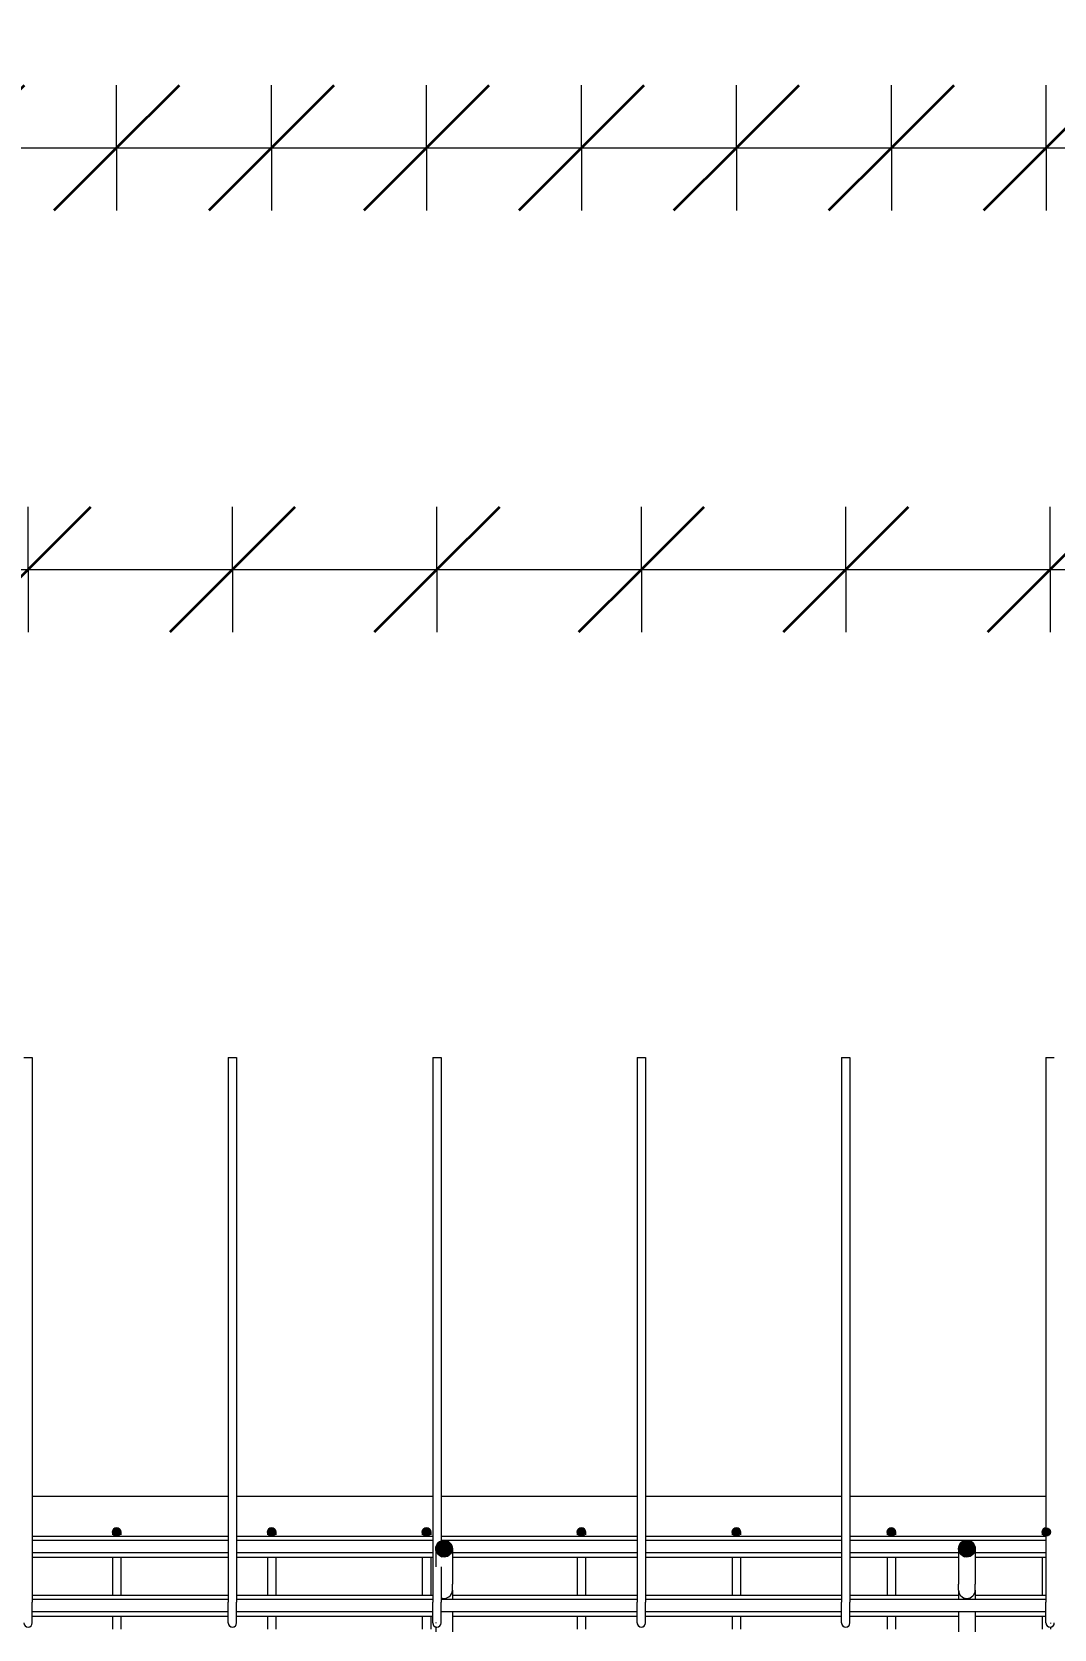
# Model space of a CAD drawing. Header units: millimetres. Extents: x 61914 to 85282, y 2378 to 28606.
# Drawn here: x 66374 to 67351, y 26974 to 28501 of the extents above; entities that cross this region are included whole.
import ezdxf

# ---------------------------------------------------------------- set-up
doc = ezdxf.new("R2010")
doc.units = ezdxf.units.MM
for name, color, linetype, lineweight in [('A-ANNO-DIMS', 211, 'Continuous', 9), ('A-ANNO-DIMS-40', 211, 'Continuous', 9), ('A-FLOR', 192, 'Continuous', 18), ('S-RBAR', 171, 'Continuous', 18)]:
    doc.layers.add(name, color=color, linetype=linetype, lineweight=lineweight)
doc.styles.add('Arial', font='arial.ttf', dxfattribs={"height": 80})
doc.styles.add('Nirmala UI', font='Nirmala.ttf', dxfattribs={"height": 95.25})
doc.dimstyles.new('Arc_Length_-_2_5mm_Arial', dxfattribs={"dimscale": 304.8, "dimtxt": 100.546939, "dimasz": 0.393701, "dimexe": 0.19685, "dimexo": 0.0625, "dimgap": 0.229659, "dimtad": 1, "dimdec": 4, "dimzin": 0, "dimdsep": 46, "dimtxsty": 'Arial', "dimblk1": 'OBLIQUE', "dimblk2": 'OBLIQUE', "dimsah": 1, "dimcen": 0.09, "dimdle": 0.19685, "dimazin": 0, "dimtfac": 1, "dimtdec": 4, "dimtix": 1, "dimtmove": 0, "dimatfit": 3, "dimfxl": 0.19685, "dimfxlon": 1, "dimtvp": 1, "dimtolj": 1, "dimtzin": 0, "dimarcsym": 2})
doc.dimstyles.new('Arc_Length_-_2_5mm_Arial_1', dxfattribs={"dimscale": 304.8, "dimtxt": 100.546939, "dimasz": 0.393701, "dimexe": 0.19685, "dimexo": 0.0625, "dimgap": 0.229659, "dimtad": 1, "dimdec": 4, "dimzin": 0, "dimdsep": 46, "dimtxsty": 'Nirmala UI', "dimblk1": 'OBLIQUE', "dimblk2": 'OBLIQUE', "dimsah": 1, "dimcen": 0.09, "dimdle": 0.19685, "dimazin": 0, "dimtfac": 1, "dimtdec": 4, "dimtix": 1, "dimtmove": 0, "dimatfit": 3, "dimfxl": 0.19685, "dimfxlon": 1, "dimtvp": 1, "dimtolj": 1, "dimtzin": 0, "dimarcsym": 2})

# ---------------------------------------------------------------- blocks, each defined once
blk = doc.blocks.new('DIMBLOCK21-Elevation Top1')
at = {"layer": 'A-ANNO-DIMS-40', "lineweight": 35}
for p, q in [((66306.7, 28390.5), (66366.7, 28450.5)), ((66454.9, 28390.5), (66514.9, 28450.5)), ((66306.7, 28390.5), (66246.7, 28330.5)), ((66454.9, 28390.5), (66394.9, 28330.5))]:
    blk.add_line(p, q, dxfattribs=at)
at = {"layer": 'A-ANNO-DIMS-40'}
for p, q in [((66306.7, 28390.5), (66306.7, 28450.5)), ((66454.9, 28390.5), (66454.9, 28450.5)), ((66306.7, 28390.5), (66454.9, 28390.5)), ((66306.7, 28390.5), (66306.7, 28330.5)), ((66454.9, 28390.5), (66454.9, 28330.5))]:
    blk.add_line(p, q, dxfattribs=at)
blk = doc.blocks.new('_Oblique')
at = {"color": 0, "linetype": 'ByBlock', "lineweight": -2}
blk.add_line((-0.5, -0.5), (0.5, 0.5), dxfattribs=at)
blk = doc.blocks.new('DIMBLOCK22-Elevation Top1')
at = {"layer": 'A-ANNO-DIMS-40', "lineweight": 35}
for p, q in [((66454.9, 28390.5), (66514.9, 28450.5)), ((66603, 28390.5), (66663, 28450.5)), ((66454.9, 28390.5), (66394.9, 28330.5)), ((66603, 28390.5), (66543, 28330.5))]:
    blk.add_line(p, q, dxfattribs=at)
at = {"layer": 'A-ANNO-DIMS-40'}
for p, q in [((66454.9, 28390.5), (66454.9, 28450.5)), ((66603, 28390.5), (66603, 28450.5)), ((66454.9, 28390.5), (66603, 28390.5)), ((66454.9, 28390.5), (66454.9, 28330.5)), ((66603, 28390.5), (66603, 28330.5))]:
    blk.add_line(p, q, dxfattribs=at)
blk = doc.blocks.new('DIMBLOCK23-Elevation Top1')
at = {"layer": 'A-ANNO-DIMS-40', "lineweight": 35}
for p, q in [((66603, 28390.5), (66663, 28450.5)), ((66751.2, 28390.5), (66811.2, 28450.5)), ((66603, 28390.5), (66543, 28330.5)), ((66751.2, 28390.5), (66691.2, 28330.5))]:
    blk.add_line(p, q, dxfattribs=at)
at = {"layer": 'A-ANNO-DIMS-40'}
for p, q in [((66603, 28390.5), (66603, 28450.5)), ((66751.2, 28390.5), (66751.2, 28450.5)), ((66603, 28390.5), (66751.2, 28390.5)), ((66603, 28390.5), (66603, 28330.5)), ((66751.2, 28390.5), (66751.2, 28330.5))]:
    blk.add_line(p, q, dxfattribs=at)
blk = doc.blocks.new('DIMBLOCK24-Elevation Top1')
at = {"layer": 'A-ANNO-DIMS-40', "lineweight": 35}
for p, q in [((66751.2, 28390.5), (66811.2, 28450.5)), ((66899.4, 28390.5), (66959.4, 28450.5)), ((66751.2, 28390.5), (66691.2, 28330.5)), ((66899.4, 28390.5), (66839.4, 28330.5))]:
    blk.add_line(p, q, dxfattribs=at)
at = {"layer": 'A-ANNO-DIMS-40'}
for p, q in [((66751.2, 28390.5), (66751.2, 28450.5)), ((66899.4, 28390.5), (66899.4, 28450.5)), ((66751.2, 28390.5), (66899.4, 28390.5)), ((66751.2, 28390.5), (66751.2, 28330.5)), ((66899.4, 28390.5), (66899.4, 28330.5))]:
    blk.add_line(p, q, dxfattribs=at)
blk = doc.blocks.new('DIMBLOCK25-Elevation Top1')
at = {"layer": 'A-ANNO-DIMS-40', "lineweight": 35}
for p, q in [((66899.4, 28390.5), (66959.4, 28450.5)), ((67047.6, 28390.5), (67107.6, 28450.5)), ((66899.4, 28390.5), (66839.4, 28330.5)), ((67047.6, 28390.5), (66987.6, 28330.5))]:
    blk.add_line(p, q, dxfattribs=at)
at = {"layer": 'A-ANNO-DIMS-40'}
for p, q in [((66899.4, 28390.5), (66899.4, 28450.5)), ((67047.6, 28390.5), (67047.6, 28450.5)), ((66899.4, 28390.5), (67047.6, 28390.5)), ((66899.4, 28390.5), (66899.4, 28330.5)), ((67047.6, 28390.5), (67047.6, 28330.5))]:
    blk.add_line(p, q, dxfattribs=at)
blk = doc.blocks.new('DIMBLOCK26-Elevation Top1')
at = {"layer": 'A-ANNO-DIMS-40', "lineweight": 35}
for p, q in [((67047.6, 28390.5), (67107.6, 28450.5)), ((67195.8, 28390.5), (67255.8, 28450.5)), ((67047.6, 28390.5), (66987.6, 28330.5)), ((67195.8, 28390.5), (67135.8, 28330.5))]:
    blk.add_line(p, q, dxfattribs=at)
at = {"layer": 'A-ANNO-DIMS-40'}
for p, q in [((67047.6, 28390.5), (67047.6, 28450.5)), ((67195.8, 28390.5), (67195.8, 28450.5)), ((67047.6, 28390.5), (67195.8, 28390.5)), ((67047.6, 28390.5), (67047.6, 28330.5)), ((67195.8, 28390.5), (67195.8, 28330.5))]:
    blk.add_line(p, q, dxfattribs=at)
blk = doc.blocks.new('DIMBLOCK27-Elevation Top1')
at = {"layer": 'A-ANNO-DIMS-40', "lineweight": 35}
for p, q in [((67195.8, 28390.5), (67255.8, 28450.5)), ((67344, 28390.5), (67404, 28450.5)), ((67195.8, 28390.5), (67135.8, 28330.5)), ((67344, 28390.5), (67284, 28330.5))]:
    blk.add_line(p, q, dxfattribs=at)
at = {"layer": 'A-ANNO-DIMS-40'}
for p, q in [((67195.8, 28390.5), (67195.8, 28450.5)), ((67344, 28390.5), (67344, 28450.5)), ((67195.8, 28390.5), (67344, 28390.5)), ((67195.8, 28390.5), (67195.8, 28330.5)), ((67344, 28390.5), (67344, 28330.5))]:
    blk.add_line(p, q, dxfattribs=at)
blk = doc.blocks.new('DIMBLOCK28-Elevation Top1')
at = {"layer": 'A-ANNO-DIMS-40', "lineweight": 35}
for p, q in [((67344, 28390.5), (67404, 28450.5)), ((67492.1, 28390.5), (67552.1, 28450.5)), ((67344, 28390.5), (67284, 28330.5)), ((67492.1, 28390.5), (67432.1, 28330.5))]:
    blk.add_line(p, q, dxfattribs=at)
at = {"layer": 'A-ANNO-DIMS-40'}
for p, q in [((67344, 28390.5), (67344, 28450.5)), ((67492.1, 28390.5), (67492.1, 28450.5)), ((67344, 28390.5), (67492.1, 28390.5)), ((67344, 28390.5), (67344, 28330.5)), ((67492.1, 28390.5), (67492.1, 28330.5))]:
    blk.add_line(p, q, dxfattribs=at)
blk = doc.blocks.new('DIMBLOCK34-Elevation Top1')
at = {"layer": 'A-ANNO-DIMS-40', "lineweight": 35}
for p, q in [((63343, 28390.5), (63403, 28450.5)), ((63491.2, 28390.5), (63551.2, 28450.5)), ((63639.4, 28390.5), (63699.4, 28450.5)), ((63787.6, 28390.5), (63847.6, 28450.5)), ((63935.8, 28390.5), (63995.8, 28450.5)), ((64084, 28390.5), (64144, 28450.5)), ((64232.1, 28390.5), (64292.1, 28450.5)), ((64380.3, 28390.5), (64440.3, 28450.5)), ((64528.5, 28390.5), (64588.5, 28450.5)), ((64676.7, 28390.5), (64736.7, 28450.5)), ((64824.9, 28390.5), (64884.9, 28450.5)), ((64973, 28390.5), (65033, 28450.5)), ((65121.2, 28390.5), (65181.2, 28450.5)), ((65269.4, 28390.5), (65329.4, 28450.5)), ((65417.6, 28390.5), (65477.6, 28450.5)), ((65565.8, 28390.5), (65625.8, 28450.5)), ((65714, 28390.5), (65774, 28450.5)), ((65862.1, 28390.5), (65922.1, 28450.5)), ((66010.3, 28390.5), (66070.3, 28450.5)), ((66158.5, 28390.5), (66218.5, 28450.5)), ((66306.7, 28390.5), (66366.7, 28450.5)), ((66454.9, 28390.5), (66514.9, 28450.5)), ((66603, 28390.5), (66663, 28450.5)), ((66751.2, 28390.5), (66811.2, 28450.5)), ((66899.4, 28390.5), (66959.4, 28450.5)), ((67047.6, 28390.5), (67107.6, 28450.5)), ((67195.8, 28390.5), (67255.8, 28450.5)), ((67344, 28390.5), (67404, 28450.5)), ((67492.1, 28390.5), (67552.1, 28450.5)), ((67640.3, 28390.5), (67700.3, 28450.5)), ((67788.5, 28390.5), (67848.5, 28450.5)), ((67936.7, 28390.5), (67996.7, 28450.5)), ((68084.9, 28390.5), (68144.9, 28450.5)), ((68233, 28390.5), (68293, 28450.5)), ((63343, 28390.5), (63283, 28330.5)), ((63491.2, 28390.5), (63431.2, 28330.5)), ((63639.4, 28390.5), (63579.4, 28330.5)), ((63787.6, 28390.5), (63727.6, 28330.5)), ((63935.8, 28390.5), (63875.8, 28330.5)), ((64084, 28390.5), (64024, 28330.5)), ((64232.1, 28390.5), (64172.1, 28330.5)), ((64380.3, 28390.5), (64320.3, 28330.5)), ((64528.5, 28390.5), (64468.5, 28330.5)), ((64676.7, 28390.5), (64616.7, 28330.5)), ((64824.9, 28390.5), (64764.9, 28330.5)), ((64973, 28390.5), (64913, 28330.5)), ((65121.2, 28390.5), (65061.2, 28330.5)), ((65269.4, 28390.5), (65209.4, 28330.5)), ((65417.6, 28390.5), (65357.6, 28330.5)), ((65565.8, 28390.5), (65505.8, 28330.5)), ((65714, 28390.5), (65654, 28330.5)), ((65862.1, 28390.5), (65802.1, 28330.5)), ((66010.3, 28390.5), (65950.3, 28330.5)), ((66158.5, 28390.5), (66098.5, 28330.5)), ((66306.7, 28390.5), (66246.7, 28330.5)), ((66454.9, 28390.5), (66394.9, 28330.5)), ((66603, 28390.5), (66543, 28330.5)), ((66751.2, 28390.5), (66691.2, 28330.5)), ((66899.4, 28390.5), (66839.4, 28330.5)), ((67047.6, 28390.5), (66987.6, 28330.5)), ((67195.8, 28390.5), (67135.8, 28330.5)), ((67344, 28390.5), (67284, 28330.5)), ((67492.1, 28390.5), (67432.1, 28330.5)), ((67640.3, 28390.5), (67580.3, 28330.5)), ((67788.5, 28390.5), (67728.5, 28330.5)), ((67936.7, 28390.5), (67876.7, 28330.5)), ((68084.9, 28390.5), (68024.9, 28330.5)), ((68233, 28390.5), (68173, 28330.5))]:
    blk.add_line(p, q, dxfattribs=at)
at = {"layer": 'A-ANNO-DIMS-40'}
for p, q in [((63343, 28390.5), (63343, 28450.5)), ((63491.2, 28390.5), (63491.2, 28450.5)), ((63639.4, 28390.5), (63639.4, 28450.5)), ((63787.6, 28390.5), (63787.6, 28450.5)), ((63935.8, 28390.5), (63935.8, 28450.5)), ((64084, 28390.5), (64084, 28450.5)), ((64232.1, 28390.5), (64232.1, 28450.5)), ((64380.3, 28390.5), (64380.3, 28450.5)), ((64528.5, 28390.5), (64528.5, 28450.5)), ((64676.7, 28390.5), (64676.7, 28450.5)), ((64824.9, 28390.5), (64824.9, 28450.5)), ((64973, 28390.5), (64973, 28450.5)), ((65121.2, 28390.5), (65121.2, 28450.5)), ((65269.4, 28390.5), (65269.4, 28450.5)), ((65417.6, 28390.5), (65417.6, 28450.5)), ((65565.8, 28390.5), (65565.8, 28450.5)), ((65714, 28390.5), (65714, 28450.5)), ((65862.1, 28390.5), (65862.1, 28450.5)), ((66010.3, 28390.5), (66010.3, 28450.5)), ((66158.5, 28390.5), (66158.5, 28450.5)), ((66306.7, 28390.5), (66306.7, 28450.5)), ((66454.9, 28390.5), (66454.9, 28450.5)), ((66603, 28390.5), (66603, 28450.5)), ((66751.2, 28390.5), (66751.2, 28450.5)), ((66899.4, 28390.5), (66899.4, 28450.5)), ((67047.6, 28390.5), (67047.6, 28450.5)), ((67195.8, 28390.5), (67195.8, 28450.5)), ((67344, 28390.5), (67344, 28450.5)), ((67492.1, 28390.5), (67492.1, 28450.5)), ((67640.3, 28390.5), (67640.3, 28450.5)), ((67788.5, 28390.5), (67788.5, 28450.5)), ((67936.7, 28390.5), (67936.7, 28450.5)), ((68084.9, 28390.5), (68084.9, 28450.5)), ((68233, 28390.5), (68233, 28450.5)), ((63283, 28390.5), (68293, 28390.5)), ((63283, 28390.5), (63491.2, 28390.5)), ((63343, 28390.5), (63343, 28330.5)), ((63491.2, 28390.5), (63639.4, 28390.5)), ((63491.2, 28390.5), (63491.2, 28330.5)), ((63639.4, 28390.5), (63787.6, 28390.5)), ((63639.4, 28390.5), (63639.4, 28330.5)), ((63787.6, 28390.5), (63935.8, 28390.5)), ((63787.6, 28390.5), (63787.6, 28330.5)), ((63935.8, 28390.5), (64084, 28390.5)), ((63935.8, 28390.5), (63935.8, 28330.5)), ((64084, 28390.5), (64232.1, 28390.5)), ((64084, 28390.5), (64084, 28330.5)), ((64232.1, 28390.5), (64380.3, 28390.5)), ((64232.1, 28390.5), (64232.1, 28330.5)), ((64380.3, 28390.5), (64528.5, 28390.5)), ((64380.3, 28390.5), (64380.3, 28330.5)), ((64528.5, 28390.5), (64676.7, 28390.5)), ((64528.5, 28390.5), (64528.5, 28330.5)), ((64676.7, 28390.5), (64824.9, 28390.5)), ((64676.7, 28390.5), (64676.7, 28330.5)), ((64824.9, 28390.5), (64973, 28390.5)), ((64824.9, 28390.5), (64824.9, 28330.5)), ((64973, 28390.5), (65121.2, 28390.5)), ((64973, 28390.5), (64973, 28330.5)), ((65121.2, 28390.5), (65269.4, 28390.5)), ((65121.2, 28390.5), (65121.2, 28330.5)), ((65269.4, 28390.5), (65417.6, 28390.5)), ((65269.4, 28390.5), (65269.4, 28330.5)), ((65417.6, 28390.5), (65565.8, 28390.5)), ((65417.6, 28390.5), (65417.6, 28330.5)), ((65565.8, 28390.5), (65714, 28390.5)), ((65565.8, 28390.5), (65565.8, 28330.5)), ((65714, 28390.5), (65862.1, 28390.5)), ((65714, 28390.5), (65714, 28330.5)), ((65862.1, 28390.5), (66010.3, 28390.5)), ((65862.1, 28390.5), (65862.1, 28330.5)), ((66010.3, 28390.5), (66158.5, 28390.5)), ((66010.3, 28390.5), (66010.3, 28330.5)), ((66158.5, 28390.5), (66306.7, 28390.5)), ((66158.5, 28390.5), (66158.5, 28330.5)), ((66306.7, 28390.5), (66454.9, 28390.5)), ((66306.7, 28390.5), (66306.7, 28330.5)), ((66454.9, 28390.5), (66603, 28390.5)), ((66454.9, 28390.5), (66454.9, 28330.5)), ((66603, 28390.5), (66751.2, 28390.5)), ((66603, 28390.5), (66603, 28330.5)), ((66751.2, 28390.5), (66899.4, 28390.5)), ((66751.2, 28390.5), (66751.2, 28330.5)), ((66899.4, 28390.5), (67047.6, 28390.5)), ((66899.4, 28390.5), (66899.4, 28330.5)), ((67047.6, 28390.5), (67195.8, 28390.5)), ((67047.6, 28390.5), (67047.6, 28330.5)), ((67195.8, 28390.5), (67344, 28390.5)), ((67195.8, 28390.5), (67195.8, 28330.5)), ((67344, 28390.5), (67492.1, 28390.5)), ((67344, 28390.5), (67344, 28330.5)), ((67492.1, 28390.5), (67640.3, 28390.5)), ((67492.1, 28390.5), (67492.1, 28330.5)), ((67640.3, 28390.5), (67788.5, 28390.5)), ((67640.3, 28390.5), (67640.3, 28330.5)), ((67788.5, 28390.5), (67936.7, 28390.5)), ((67788.5, 28390.5), (67788.5, 28330.5)), ((67936.7, 28390.5), (68084.9, 28390.5)), ((67936.7, 28390.5), (67936.7, 28330.5)), ((68084.9, 28390.5), (68293, 28390.5)), ((68084.9, 28390.5), (68084.9, 28330.5)), ((68233, 28390.5), (68233, 28330.5))]:
    blk.add_line(p, q, dxfattribs=at)
blk = doc.blocks.new('_None')
blk = doc.blocks.new('DIMBLOCK65-Elevation Top1')
at = {"layer": 'A-ANNO-DIMS-40', "lineweight": 35}
for p, q in [((66174.7, 27987.2), (66234.7, 28047.2)), ((66370.2, 27987.2), (66430.2, 28047.2)), ((66174.7, 27987.2), (66114.7, 27927.2)), ((66370.2, 27987.2), (66310.2, 27927.2))]:
    blk.add_line(p, q, dxfattribs=at)
at = {"layer": 'A-ANNO-DIMS-40'}
for p, q in [((66174.7, 27987.2), (66174.7, 28047.2)), ((66370.2, 27987.2), (66370.2, 28047.2)), ((66174.7, 27987.2), (66370.2, 27987.2)), ((66174.7, 27987.2), (66174.7, 27927.2)), ((66370.2, 27987.2), (66370.2, 27927.2))]:
    blk.add_line(p, q, dxfattribs=at)
blk = doc.blocks.new('DIMBLOCK66-Elevation Top1')
at = {"layer": 'A-ANNO-DIMS-40', "lineweight": 35}
for p, q in [((66370.2, 27987.2), (66430.2, 28047.2)), ((66565.7, 27987.2), (66625.7, 28047.2)), ((66370.2, 27987.2), (66310.2, 27927.2)), ((66565.7, 27987.2), (66505.7, 27927.2))]:
    blk.add_line(p, q, dxfattribs=at)
at = {"layer": 'A-ANNO-DIMS-40'}
for p, q in [((66370.2, 27987.2), (66370.2, 28047.2)), ((66565.7, 27987.2), (66565.7, 28047.2)), ((66370.2, 27987.2), (66565.7, 27987.2)), ((66370.2, 27987.2), (66370.2, 27927.2)), ((66565.7, 27987.2), (66565.7, 27927.2))]:
    blk.add_line(p, q, dxfattribs=at)
blk = doc.blocks.new('DIMBLOCK67-Elevation Top1')
at = {"layer": 'A-ANNO-DIMS-40', "lineweight": 35}
for p, q in [((66565.7, 27987.2), (66625.7, 28047.2)), ((66761.2, 27987.2), (66821.2, 28047.2)), ((66565.7, 27987.2), (66505.7, 27927.2)), ((66761.2, 27987.2), (66701.2, 27927.2))]:
    blk.add_line(p, q, dxfattribs=at)
at = {"layer": 'A-ANNO-DIMS-40'}
for p, q in [((66565.7, 27987.2), (66565.7, 28047.2)), ((66761.2, 27987.2), (66761.2, 28047.2)), ((66565.7, 27987.2), (66761.2, 27987.2)), ((66565.7, 27987.2), (66565.7, 27927.2)), ((66761.2, 27987.2), (66761.2, 27927.2))]:
    blk.add_line(p, q, dxfattribs=at)
blk = doc.blocks.new('DIMBLOCK68-Elevation Top1')
at = {"layer": 'A-ANNO-DIMS-40', "lineweight": 35}
for p, q in [((66761.2, 27987.2), (66821.2, 28047.2)), ((66956.7, 27987.2), (67016.7, 28047.2)), ((66761.2, 27987.2), (66701.2, 27927.2)), ((66956.7, 27987.2), (66896.7, 27927.2))]:
    blk.add_line(p, q, dxfattribs=at)
at = {"layer": 'A-ANNO-DIMS-40'}
for p, q in [((66761.2, 27987.2), (66761.2, 28047.2)), ((66956.7, 27987.2), (66956.7, 28047.2)), ((66761.2, 27987.2), (66956.7, 27987.2)), ((66761.2, 27987.2), (66761.2, 27927.2)), ((66956.7, 27987.2), (66956.7, 27927.2))]:
    blk.add_line(p, q, dxfattribs=at)
blk = doc.blocks.new('DIMBLOCK69-Elevation Top1')
at = {"layer": 'A-ANNO-DIMS-40', "lineweight": 35}
for p, q in [((66956.7, 27987.2), (67016.7, 28047.2)), ((67152.2, 27987.2), (67212.2, 28047.2)), ((66956.7, 27987.2), (66896.7, 27927.2)), ((67152.2, 27987.2), (67092.2, 27927.2))]:
    blk.add_line(p, q, dxfattribs=at)
at = {"layer": 'A-ANNO-DIMS-40'}
for p, q in [((66956.7, 27987.2), (66956.7, 28047.2)), ((67152.2, 27987.2), (67152.2, 28047.2)), ((66956.7, 27987.2), (67152.2, 27987.2)), ((66956.7, 27987.2), (66956.7, 27927.2)), ((67152.2, 27987.2), (67152.2, 27927.2))]:
    blk.add_line(p, q, dxfattribs=at)
blk = doc.blocks.new('DIMBLOCK70-Elevation Top1')
at = {"layer": 'A-ANNO-DIMS-40', "lineweight": 35}
for p, q in [((67152.2, 27987.2), (67212.2, 28047.2)), ((67347.6, 27987.2), (67407.6, 28047.2)), ((67152.2, 27987.2), (67092.2, 27927.2)), ((67347.6, 27987.2), (67287.6, 27927.2))]:
    blk.add_line(p, q, dxfattribs=at)
at = {"layer": 'A-ANNO-DIMS-40'}
for p, q in [((67152.2, 27987.2), (67152.2, 28047.2)), ((67347.6, 27987.2), (67347.6, 28047.2)), ((67152.2, 27987.2), (67347.6, 27987.2)), ((67152.2, 27987.2), (67152.2, 27927.2)), ((67347.6, 27987.2), (67347.6, 27927.2))]:
    blk.add_line(p, q, dxfattribs=at)
blk = doc.blocks.new('DIMBLOCK71-Elevation Top1')
at = {"layer": 'A-ANNO-DIMS-40', "lineweight": 35}
for p, q in [((67347.6, 27987.2), (67407.6, 28047.2)), ((67543.1, 27987.2), (67603.1, 28047.2)), ((67347.6, 27987.2), (67287.6, 27927.2)), ((67543.1, 27987.2), (67483.1, 27927.2))]:
    blk.add_line(p, q, dxfattribs=at)
at = {"layer": 'A-ANNO-DIMS-40'}
for p, q in [((67347.6, 27987.2), (67347.6, 28047.2)), ((67543.1, 27987.2), (67543.1, 28047.2)), ((67347.6, 27987.2), (67543.1, 27987.2)), ((67347.6, 27987.2), (67347.6, 27927.2)), ((67543.1, 27987.2), (67543.1, 27927.2))]:
    blk.add_line(p, q, dxfattribs=at)
blk = doc.blocks.new('DIMBLOCK76-Elevation Top1')
at = {"layer": 'A-ANNO-DIMS-40', "lineweight": 35}
for p, q in [((63242.2, 27987.2), (63302.2, 28047.2)), ((63437.7, 27987.2), (63497.7, 28047.2)), ((63633.2, 27987.2), (63693.2, 28047.2)), ((63828.7, 27987.2), (63888.7, 28047.2)), ((64024.2, 27987.2), (64084.2, 28047.2)), ((64219.7, 27987.2), (64279.7, 28047.2)), ((64415.2, 27987.2), (64475.2, 28047.2)), ((64610.7, 27987.2), (64670.7, 28047.2)), ((64806.2, 27987.2), (64866.2, 28047.2)), ((65001.7, 27987.2), (65061.7, 28047.2)), ((65197.2, 27987.2), (65257.2, 28047.2)), ((65392.7, 27987.2), (65452.7, 28047.2)), ((65588.2, 27987.2), (65648.2, 28047.2)), ((65783.7, 27987.2), (65843.7, 28047.2)), ((65979.2, 27987.2), (66039.2, 28047.2)), ((66174.7, 27987.2), (66234.7, 28047.2)), ((66370.2, 27987.2), (66430.2, 28047.2)), ((66565.7, 27987.2), (66625.7, 28047.2)), ((66761.2, 27987.2), (66821.2, 28047.2)), ((66956.7, 27987.2), (67016.7, 28047.2)), ((67152.2, 27987.2), (67212.2, 28047.2)), ((67347.6, 27987.2), (67407.6, 28047.2)), ((67543.1, 27987.2), (67603.1, 28047.2)), ((67738.6, 27987.2), (67798.6, 28047.2)), ((67934.1, 27987.2), (67994.1, 28047.2)), ((68129.6, 27987.2), (68189.6, 28047.2)), ((68325.1, 27987.2), (68385.1, 28047.2)), ((63242.2, 27987.2), (63182.2, 27927.2)), ((63437.7, 27987.2), (63377.7, 27927.2)), ((63633.2, 27987.2), (63573.2, 27927.2)), ((63828.7, 27987.2), (63768.7, 27927.2)), ((64024.2, 27987.2), (63964.2, 27927.2)), ((64219.7, 27987.2), (64159.7, 27927.2)), ((64415.2, 27987.2), (64355.2, 27927.2)), ((64610.7, 27987.2), (64550.7, 27927.2)), ((64806.2, 27987.2), (64746.2, 27927.2)), ((65001.7, 27987.2), (64941.7, 27927.2)), ((65197.2, 27987.2), (65137.2, 27927.2)), ((65392.7, 27987.2), (65332.7, 27927.2)), ((65588.2, 27987.2), (65528.2, 27927.2)), ((65783.7, 27987.2), (65723.7, 27927.2)), ((65979.2, 27987.2), (65919.2, 27927.2)), ((66174.7, 27987.2), (66114.7, 27927.2)), ((66370.2, 27987.2), (66310.2, 27927.2)), ((66565.7, 27987.2), (66505.7, 27927.2)), ((66761.2, 27987.2), (66701.2, 27927.2)), ((66956.7, 27987.2), (66896.7, 27927.2)), ((67152.2, 27987.2), (67092.2, 27927.2)), ((67347.6, 27987.2), (67287.6, 27927.2)), ((67543.1, 27987.2), (67483.1, 27927.2)), ((67738.6, 27987.2), (67678.6, 27927.2)), ((67934.1, 27987.2), (67874.1, 27927.2)), ((68129.6, 27987.2), (68069.6, 27927.2)), ((68325.1, 27987.2), (68265.1, 27927.2))]:
    blk.add_line(p, q, dxfattribs=at)
at = {"layer": 'A-ANNO-DIMS-40'}
for p, q in [((63242.2, 27987.2), (63242.2, 28047.2)), ((63437.7, 27987.2), (63437.7, 28047.2)), ((63633.2, 27987.2), (63633.2, 28047.2)), ((63828.7, 27987.2), (63828.7, 28047.2)), ((64024.2, 27987.2), (64024.2, 28047.2)), ((64219.7, 27987.2), (64219.7, 28047.2)), ((64415.2, 27987.2), (64415.2, 28047.2)), ((64610.7, 27987.2), (64610.7, 28047.2)), ((64806.2, 27987.2), (64806.2, 28047.2)), ((65001.7, 27987.2), (65001.7, 28047.2)), ((65197.2, 27987.2), (65197.2, 28047.2)), ((65392.7, 27987.2), (65392.7, 28047.2)), ((65588.2, 27987.2), (65588.2, 28047.2)), ((65783.7, 27987.2), (65783.7, 28047.2)), ((65979.2, 27987.2), (65979.2, 28047.2)), ((66174.7, 27987.2), (66174.7, 28047.2)), ((66370.2, 27987.2), (66370.2, 28047.2)), ((66565.7, 27987.2), (66565.7, 28047.2)), ((66761.2, 27987.2), (66761.2, 28047.2)), ((66956.7, 27987.2), (66956.7, 28047.2)), ((67152.2, 27987.2), (67152.2, 28047.2)), ((67347.6, 27987.2), (67347.6, 28047.2)), ((67543.1, 27987.2), (67543.1, 28047.2)), ((67738.6, 27987.2), (67738.6, 28047.2)), ((67934.1, 27987.2), (67934.1, 28047.2)), ((68129.6, 27987.2), (68129.6, 28047.2)), ((68325.1, 27987.2), (68325.1, 28047.2)), ((63182.2, 27987.2), (68385.1, 27987.2)), ((63182.2, 27987.2), (63437.7, 27987.2)), ((63242.2, 27987.2), (63242.2, 27927.2)), ((63437.7, 27987.2), (63633.2, 27987.2)), ((63437.7, 27987.2), (63437.7, 27927.2)), ((63633.2, 27987.2), (63828.7, 27987.2)), ((63633.2, 27987.2), (63633.2, 27927.2)), ((63828.7, 27987.2), (64024.2, 27987.2)), ((63828.7, 27987.2), (63828.7, 27927.2)), ((64024.2, 27987.2), (64219.7, 27987.2)), ((64024.2, 27987.2), (64024.2, 27927.2)), ((64219.7, 27987.2), (64415.2, 27987.2)), ((64219.7, 27987.2), (64219.7, 27927.2)), ((64415.2, 27987.2), (64610.7, 27987.2)), ((64415.2, 27987.2), (64415.2, 27927.2)), ((64610.7, 27987.2), (64806.2, 27987.2)), ((64610.7, 27987.2), (64610.7, 27927.2)), ((64806.2, 27987.2), (65001.7, 27987.2)), ((64806.2, 27987.2), (64806.2, 27927.2)), ((65001.7, 27987.2), (65197.2, 27987.2)), ((65001.7, 27987.2), (65001.7, 27927.2)), ((65197.2, 27987.2), (65392.7, 27987.2)), ((65197.2, 27987.2), (65197.2, 27927.2)), ((65392.7, 27987.2), (65588.2, 27987.2)), ((65392.7, 27987.2), (65392.7, 27927.2)), ((65588.2, 27987.2), (65783.7, 27987.2)), ((65588.2, 27987.2), (65588.2, 27927.2)), ((65783.7, 27987.2), (65979.2, 27987.2)), ((65783.7, 27987.2), (65783.7, 27927.2)), ((65979.2, 27987.2), (66174.7, 27987.2)), ((65979.2, 27987.2), (65979.2, 27927.2)), ((66174.7, 27987.2), (66370.2, 27987.2)), ((66174.7, 27987.2), (66174.7, 27927.2)), ((66370.2, 27987.2), (66565.7, 27987.2)), ((66370.2, 27987.2), (66370.2, 27927.2)), ((66565.7, 27987.2), (66761.2, 27987.2)), ((66565.7, 27987.2), (66565.7, 27927.2)), ((66761.2, 27987.2), (66956.7, 27987.2)), ((66761.2, 27987.2), (66761.2, 27927.2)), ((66956.7, 27987.2), (67152.2, 27987.2)), ((66956.7, 27987.2), (66956.7, 27927.2)), ((67152.2, 27987.2), (67347.6, 27987.2)), ((67152.2, 27987.2), (67152.2, 27927.2)), ((67347.6, 27987.2), (67543.1, 27987.2)), ((67347.6, 27987.2), (67347.6, 27927.2)), ((67543.1, 27987.2), (67738.6, 27987.2)), ((67543.1, 27987.2), (67543.1, 27927.2)), ((67738.6, 27987.2), (67934.1, 27987.2)), ((67738.6, 27987.2), (67738.6, 27927.2)), ((67934.1, 27987.2), (68129.6, 27987.2)), ((67934.1, 27987.2), (67934.1, 27927.2)), ((68129.6, 27987.2), (68385.1, 27987.2)), ((68129.6, 27987.2), (68129.6, 27927.2)), ((68325.1, 27987.2), (68325.1, 27927.2))]:
    blk.add_line(p, q, dxfattribs=at)

msp = doc.modelspace()

# ---------------------------------------------------------------- hatches: boundary and pattern name
at = {"layer": 'S-RBAR'}
h = msp.add_hatch(color=256, dxfattribs=at)
edge = h.paths.add_edge_path()
edge.add_arc((66454.86077, 27066.39395), 4, 0, 360)
for points in [[(66454.86077, 27062.39395), (66458.86077, 27066.39395), (66454.86077, 27070.39395), (66450.86077, 27066.39395)], [(66603.04259, 27062.39395), (66607.04259, 27066.39395), (66603.04259, 27070.39395), (66599.04259, 27066.39395)], [(66751.2244, 27062.39395), (66755.2244, 27066.39395), (66751.2244, 27070.39395), (66747.2244, 27066.39395)], [(66765.57045, 27042.78549), (66774.51472, 27045.69167), (66774.51472, 27055.09623), (66765.57045, 27058.0024), (66760.04259, 27050.39395)], [(66899.40622, 27062.39395), (66903.40622, 27066.39395), (66899.40622, 27070.39395), (66895.40622, 27066.39395)], [(67047.58804, 27062.39395), (67051.58804, 27066.39395), (67047.58804, 27070.39395), (67043.58804, 27066.39395)], [(67195.76986, 27062.39395), (67199.76986, 27066.39395), (67195.76986, 27070.39395), (67191.76986, 27066.39395)], [(67265.57045, 27042.78549), (67274.51472, 27045.69167), (67274.51472, 27055.09623), (67265.57045, 27058.0024), (67260.04259, 27050.39395)], [(67343.95168, 27062.39395), (67347.95168, 27066.39395), (67343.95168, 27070.39395), (67339.95168, 27066.39395)]]:
    msp.add_hatch(color=256, dxfattribs=at).paths.add_polyline_path(points)
h = msp.add_hatch(color=256, dxfattribs=at)
edge = h.paths.add_edge_path()
edge.add_arc((66603.04259, 27066.39395), 4, 0, 360)
h = msp.add_hatch(color=256, dxfattribs=at)
edge = h.paths.add_edge_path()
edge.add_arc((66751.2244, 27066.39395), 4, 0, 360)
h = msp.add_hatch(color=256, dxfattribs=at)
edge = h.paths.add_edge_path()
edge.add_arc((66768.04259, 27050.39395), 8, 0, 360)
h = msp.add_hatch(color=256, dxfattribs=at)
edge = h.paths.add_edge_path()
edge.add_arc((66899.40622, 27066.39395), 4, 0, 360)
h = msp.add_hatch(color=256, dxfattribs=at)
edge = h.paths.add_edge_path()
edge.add_arc((67047.58804, 27066.39395), 4, 0, 360)
h = msp.add_hatch(color=256, dxfattribs=at)
edge = h.paths.add_edge_path()
edge.add_arc((67195.76986, 27066.39395), 4, 0, 360)
h = msp.add_hatch(color=256, dxfattribs=at)
edge = h.paths.add_edge_path()
edge.add_arc((67268.04259, 27050.39395), 8, 0, 360)
h = msp.add_hatch(color=256, dxfattribs=at)
edge = h.paths.add_edge_path()
edge.add_arc((67343.95168, 27066.39395), 4, 0, 360)

# ---------------------------------------------------------------- linework, layer by layer
at = {"layer": 'A-FLOR'}
for p, q in [((66561.66519, 27100.39395), (66374.16907, 27100.39395)), ((66757.1613, 27100.39395), (66569.66519, 27100.39395)), ((66952.65741, 27100.39395), (66765.1613, 27100.39395)), ((67148.15352, 27100.39395), (66960.65741, 27100.39395)), ((67343.64964, 27100.39395), (67156.15352, 27100.39395))]:
    msp.add_line(p, q, dxfattribs=at)
at = {"layer": 'S-RBAR'}
for p, q in [((66366.16907, 27520.39395), (66374.16907, 27520.39395)), ((66374.16907, 27520.39395), (66374.16907, 26999.39395)), ((66561.66519, 27520.39395), (66561.66519, 26999.39395)), ((66561.66519, 27520.39395), (66569.66519, 27520.39395)), ((66569.66519, 27520.39395), (66569.66519, 26999.39395)), ((66757.1613, 27520.39395), (66757.1613, 26999.39395)), ((66757.1613, 27520.39395), (66765.1613, 27520.39395)), ((66765.1613, 27520.39395), (66765.1613, 27057.78554)), ((66952.65741, 27520.39395), (66952.65741, 26999.39395)), ((66952.65741, 27520.39395), (66960.65741, 27520.39395)), ((66960.65741, 27520.39395), (66960.65741, 26999.39395)), ((67148.15352, 27520.39395), (67148.15352, 26999.39395)), ((67148.15352, 27520.39395), (67156.15352, 27520.39395)), ((67156.15352, 27520.39395), (67156.15352, 26999.39395)), ((67343.64964, 27520.39395), (67343.64964, 26999.39395)), ((67343.64964, 27520.39395), (67351.64964, 27520.39395)), ((66374.16907, 27062.39395), (66561.66519, 27062.39395)), ((66561.66519, 27058.39395), (66374.16907, 27058.39395)), ((66454.86077, 27070.39395), (66450.86077, 27066.39395)), ((66450.86077, 27066.39395), (66450.86077, 27063.58601)), ((66450.86077, 27066.39395), (66454.86077, 27062.39395)), ((66458.86077, 27066.39395), (66454.86077, 27070.39395)), ((66454.86077, 27062.39395), (66458.86077, 27066.39395)), ((66458.86077, 27066.39395), (66458.86077, 27063.58601)), ((66569.66519, 27062.39395), (66757.1613, 27062.39395)), ((66757.1613, 27058.39395), (66569.66519, 27058.39395)), ((66603.04259, 27070.39395), (66599.04259, 27066.39395)), ((66599.04259, 27066.39395), (66599.04259, 27063.58601)), ((66599.04259, 27066.39395), (66603.04259, 27062.39395)), ((66607.04259, 27066.39395), (66603.04259, 27070.39395)), ((66603.04259, 27062.39395), (66607.04259, 27066.39395)), ((66607.04259, 27066.39395), (66607.04259, 27063.58601)), ((66751.2244, 27070.39395), (66747.2244, 27066.39395)), ((66747.2244, 27066.39395), (66747.2244, 27063.58601)), ((66747.2244, 27066.39395), (66751.2244, 27062.39395)), ((66755.2244, 27066.39395), (66751.2244, 27070.39395)), ((66751.2244, 27062.39395), (66755.2244, 27066.39395)), ((66755.2244, 27066.39395), (66755.2244, 27063.58601)), ((66765.57045, 27058.0024), (66760.04259, 27050.39395)), ((66765.1613, 27062.39395), (66952.65741, 27062.39395)), ((66952.65741, 27058.39395), (66765.1613, 27058.39395)), ((66774.51472, 27055.09623), (66765.57045, 27058.0024)), ((66899.40622, 27070.39395), (66895.40622, 27066.39395)), ((66895.40622, 27066.39395), (66895.40622, 27063.58601)), ((66895.40622, 27066.39395), (66899.40622, 27062.39395)), ((66903.40622, 27066.39395), (66899.40622, 27070.39395)), ((66899.40622, 27062.39395), (66903.40622, 27066.39395)), ((66903.40622, 27066.39395), (66903.40622, 27063.58601)), ((66960.65741, 27062.39395), (67148.15352, 27062.39395)), ((67148.15352, 27058.39395), (66960.65741, 27058.39395)), ((67047.58804, 27070.39395), (67043.58804, 27066.39395)), ((67043.58804, 27066.39395), (67043.58804, 27063.58601)), ((67043.58804, 27066.39395), (67047.58804, 27062.39395)), ((67051.58804, 27066.39395), (67047.58804, 27070.39395)), ((67047.58804, 27062.39395), (67051.58804, 27066.39395)), ((67051.58804, 27066.39395), (67051.58804, 27063.58601)), ((67156.15352, 27062.39395), (67343.64964, 27062.39395)), ((67343.64964, 27058.39395), (67156.15352, 27058.39395)), ((67195.76986, 27070.39395), (67191.76986, 27066.39395)), ((67191.76986, 27066.39395), (67191.76986, 27063.58601)), ((67191.76986, 27066.39395), (67195.76986, 27062.39395)), ((67199.76986, 27066.39395), (67195.76986, 27070.39395)), ((67195.76986, 27062.39395), (67199.76986, 27066.39395)), ((67199.76986, 27066.39395), (67199.76986, 27063.58601)), ((67265.57045, 27058.0024), (67260.04259, 27050.39395)), ((67274.51472, 27055.09623), (67265.57045, 27058.0024)), ((67343.95168, 27070.39395), (67339.95168, 27066.39395)), ((67339.95168, 27066.39395), (67339.95168, 27063.58601)), ((67339.95168, 27066.39395), (67343.95168, 27062.39395)), ((67347.95168, 27066.39395), (67343.95168, 27070.39395)), ((67343.95168, 27062.39395), (67347.95168, 27066.39395)), ((66374.16907, 27046.39395), (66374.16907, 26999.39395)), ((66561.66519, 27046.39395), (66374.16907, 27046.39395)), ((66374.16907, 27042.39395), (66561.66519, 27042.39395)), ((66450.86077, 27042.39395), (66450.86077, 27005.89654)), ((66458.86077, 27042.39395), (66458.86077, 27005.89654)), ((66561.66519, 27046.39395), (66561.66519, 26999.39395)), ((66569.66519, 27046.39395), (66569.66519, 26999.39395)), ((66757.1613, 27046.39395), (66569.66519, 27046.39395)), ((66569.66519, 27042.39395), (66757.1613, 27042.39395)), ((66599.04259, 27042.39395), (66599.04259, 27005.89654)), ((66607.04259, 27042.39395), (66607.04259, 27005.89654)), ((66747.2244, 27042.39395), (66747.2244, 27005.89654)), ((66755.2244, 27042.39395), (66755.2244, 27005.89654)), ((66757.1613, 27046.39395), (66757.1613, 26999.39395)), ((66760.04259, 27050.39395), (66760.04259, 27044.87132)), ((66760.04259, 27050.39395), (66765.57045, 27042.78549)), ((66760.04259, 27044.87132), (66760.04259, 27033.15191)), ((66765.1613, 27051.06784), (66765.1613, 27050.39395)), ((66765.57045, 27042.78549), (66774.51472, 27045.69167)), ((66774.51472, 27045.69167), (66774.51472, 27055.09623)), ((66776.04259, 27050.39395), (66776.04259, 27044.87132)), ((66952.65741, 27046.39395), (66776.04259, 27046.39395)), ((66776.04259, 27044.87132), (66776.04259, 27016.38281)), ((66776.04259, 27042.39395), (66952.65741, 27042.39395)), ((66895.40622, 27042.39395), (66895.40622, 27005.89654)), ((66903.40622, 27042.39395), (66903.40622, 27005.89654)), ((66952.65741, 27046.39395), (66952.65741, 26999.39395)), ((66960.65741, 27046.39395), (66960.65741, 26999.39395)), ((67148.15352, 27046.39395), (66960.65741, 27046.39395)), ((66960.65741, 27042.39395), (67148.15352, 27042.39395)), ((67043.58804, 27042.39395), (67043.58804, 27005.89654)), ((67051.58804, 27042.39395), (67051.58804, 27005.89654)), ((67148.15352, 27046.39395), (67148.15352, 26999.39395)), ((67156.15352, 27046.39395), (67156.15352, 26999.39395)), ((67260.04259, 27046.39395), (67156.15352, 27046.39395)), ((67156.15352, 27042.39395), (67260.04259, 27042.39395)), ((67191.76986, 27042.39395), (67191.76986, 27005.89654)), ((67199.76986, 27042.39395), (67199.76986, 27005.89654)), ((67260.04259, 27050.39395), (67260.04259, 27044.87132)), ((67260.04259, 27050.39395), (67265.57045, 27042.78549)), ((67260.04259, 27044.87132), (67260.04259, 27016.38281)), ((67265.57045, 27042.78549), (67274.51472, 27045.69167)), ((67274.51472, 27045.69167), (67274.51472, 27055.09623)), ((67276.04259, 27050.39395), (67276.04259, 27044.87132)), ((67343.64964, 27046.39395), (67276.04259, 27046.39395)), ((67276.04259, 27044.87132), (67276.04259, 27016.38281)), ((67276.04259, 27042.39395), (67343.64964, 27042.39395)), ((67339.95168, 27042.39395), (67339.95168, 27005.89654)), ((67343.64964, 27046.39395), (67343.64964, 26999.39395)), ((66765.1613, 27033.15191), (66765.1613, 26999.39395)), ((66765.1613, 27033.15191), (66765.1613, 26999.39395)), ((66776.04259, 27010.86017), (66776.04259, 27016.38281)), ((67260.04259, 27010.86017), (67260.04259, 27016.38281)), ((67276.04259, 27010.86017), (67276.04259, 27016.38281)), ((66374.16907, 27005.89654), (66561.66519, 27005.89654)), ((66561.66519, 27001.89654), (66374.16907, 27001.89654)), ((66374.16907, 26979.39395), (66374.16907, 26999.39395)), ((66374.16907, 26979.39395), (66374.16907, 26999.39395)), ((66561.66519, 26985.25181), (66561.66519, 26999.39395)), ((66569.66519, 27005.89654), (66757.1613, 27005.89654)), ((66757.1613, 27001.89654), (66569.66519, 27001.89654)), ((66569.66519, 26979.39395), (66569.66519, 26999.39395)), ((66569.66519, 26979.39395), (66569.66519, 26999.39395)), ((66757.1613, 26985.25181), (66757.1613, 26999.39395)), ((66952.65741, 27001.89654), (66765.1613, 27001.89654)), ((66765.1613, 26979.39395), (66765.1613, 26999.39395)), ((66765.1613, 26979.39395), (66765.1613, 26999.39395)), ((66776.04259, 27010.86017), (66776.04259, 27002.64267)), ((66776.04259, 27005.89654), (66952.65741, 27005.89654)), ((66952.65741, 26985.25181), (66952.65741, 26999.39395)), ((66960.65741, 27005.89654), (67148.15352, 27005.89654)), ((67148.15352, 27001.89654), (66960.65741, 27001.89654)), ((66960.65741, 26979.39395), (66960.65741, 26999.39395)), ((66960.65741, 26979.39395), (66960.65741, 26999.39395)), ((67148.15352, 26985.25181), (67148.15352, 26999.39395)), ((67156.15352, 27005.89654), (67260.04259, 27005.89654)), ((67343.64964, 27001.89654), (67156.15352, 27001.89654)), ((67156.15352, 26979.39395), (67156.15352, 26999.39395)), ((67156.15352, 26979.39395), (67156.15352, 26999.39395)), ((67260.04259, 27010.86017), (67260.04259, 27002.64267)), ((67276.04259, 27010.86017), (67276.04259, 27002.64267)), ((67276.04259, 27005.89654), (67343.64964, 27005.89654)), ((67343.64964, 26985.25181), (67343.64964, 26999.39395)), ((66561.66519, 26989.89654), (66374.16907, 26989.89654)), ((66374.16907, 26985.89654), (66561.66519, 26985.89654)), ((66450.86077, 26985.89654), (66450.86077, 26973.55037)), ((66458.86077, 26985.89654), (66458.86077, 26973.55037)), ((66561.66519, 26979.39395), (66561.66519, 26985.25181)), ((66561.66519, 26979.39395), (66561.66519, 26985.25181)), ((66757.1613, 26989.89654), (66569.66519, 26989.89654)), ((66569.66519, 26985.89654), (66757.1613, 26985.89654)), ((66599.04259, 26985.89654), (66599.04259, 26973.55037)), ((66607.04259, 26985.89654), (66607.04259, 26973.55037)), ((66747.2244, 26985.89654), (66747.2244, 26973.55037)), ((66755.2244, 26985.89654), (66755.2244, 26973.55037)), ((66757.1613, 26979.39395), (66757.1613, 26985.25181)), ((66757.1613, 26979.39395), (66757.1613, 26985.25181)), ((66952.65741, 26989.89654), (66765.1613, 26989.89654)), ((66776.04259, 26989.97999), (66776.04259, 26970.86017)), ((66776.04259, 26985.89654), (66952.65741, 26985.89654)), ((66895.40622, 26985.89654), (66895.40622, 26973.55037)), ((66903.40622, 26985.89654), (66903.40622, 26973.55037)), ((66952.65741, 26979.39395), (66952.65741, 26985.25181)), ((66952.65741, 26979.39395), (66952.65741, 26985.25181)), ((67148.15352, 26989.89654), (66960.65741, 26989.89654)), ((66960.65741, 26985.89654), (67148.15352, 26985.89654)), ((67043.58804, 26985.89654), (67043.58804, 26973.55037)), ((67051.58804, 26985.89654), (67051.58804, 26973.55037)), ((67148.15352, 26979.39395), (67148.15352, 26985.25181)), ((67148.15352, 26979.39395), (67148.15352, 26985.25181)), ((67343.64964, 26989.89654), (67156.15352, 26989.89654)), ((67156.15352, 26985.89654), (67260.04259, 26985.89654)), ((67191.76986, 26985.89654), (67191.76986, 26973.55037)), ((67199.76986, 26985.89654), (67199.76986, 26973.55037)), ((67260.04259, 26989.97999), (67260.04259, 26970.86017)), ((67276.04259, 26989.97999), (67276.04259, 26970.86017)), ((67276.04259, 26985.89654), (67343.64964, 26985.89654)), ((67339.95168, 26985.89654), (67339.95168, 26973.55037)), ((67343.64964, 26979.39395), (67343.64964, 26985.25181)), ((67343.64964, 26979.39395), (67343.64964, 26985.25181)), ((66760.04259, 26979.72256), (66760.04259, 26979.03306)), ((66760.04259, 26975.8252), (66760.04259, 26970.86017)), ((67347.95168, 26979.39395), (67347.95168, 26978.9071)), ((67347.95168, 26975.43371), (67347.95168, 26973.55037))]:
    msp.add_line(p, q, dxfattribs=at)
for centre, radius in [((66454.86077, 27066.39395), 4), ((66603.04259, 27066.39395), 4), ((66751.2244, 27066.39395), 4), ((66768.04259, 27050.39395), 8), ((66899.40622, 27066.39395), 4), ((67047.58804, 27066.39395), 4), ((67195.76986, 27066.39395), 4), ((67268.04259, 27050.39395), 8), ((67343.95168, 27066.39395), 4)]:
    msp.add_circle(centre, radius, dxfattribs=at)
for centre, radius, start, end in [((66454.86077, 27066.39395), 4, 0, 180), ((66603.04259, 27066.39395), 4, 0, 180), ((66751.2244, 27066.39395), 4, 0, 180), ((66768.04259, 27050.39395), 8, 0, 180), ((66899.40622, 27066.39395), 4, 0, 180), ((67047.58804, 27066.39395), 4, 0, 180), ((67195.76986, 27066.39395), 4, 0, 180), ((67268.04259, 27050.39395), 8, 0, 180), ((67343.95168, 27066.39395), 4, 94.37620763, 180), ((66768.04259, 27010.86017), 8, 248.69715386, 360), ((67268.04259, 27010.86017), 8, 180, 360), ((66370.16907, 26979.39395), 4, 180, 0), ((66370.16907, 26979.39395), 4, 180, 0), ((66565.66519, 26979.39395), 4, 180, 0), ((66565.66519, 26979.39395), 4, 180, 195), ((66565.66519, 26979.39395), 4, 180, 0), ((66565.66519, 26979.39395), 4, 210, 255), ((66565.66519, 26979.39395), 4, 285, 330), ((66761.1613, 26979.39395), 4, 180, 0), ((66761.1613, 26979.39395), 4, 180, 195), ((66761.1613, 26979.39395), 4, 180, 0), ((66761.1613, 26979.39395), 4, 210, 253.70267506), ((66956.65741, 26979.39395), 4, 180, 0), ((66956.65741, 26979.39395), 4, 180, 195), ((66956.65741, 26979.39395), 4, 180, 0), ((66956.65741, 26979.39395), 4, 210, 255), ((66956.65741, 26979.39395), 4, 285, 323.97899808), ((67152.15352, 26979.39395), 4, 180, 0), ((67152.15352, 26979.39395), 4, 180, 195), ((67152.15352, 26979.39395), 4, 180, 0), ((67152.15352, 26979.39395), 4, 210, 255), ((67152.15352, 26979.39395), 4, 285, 330), ((67347.64964, 26979.39395), 4, 180, 0), ((67347.64964, 26979.39395), 4, 180, 195), ((67347.64964, 26979.39395), 4, 180, 0), ((67347.64964, 26979.39395), 4, 210, 255), ((67347.64964, 26979.39395), 4, 285, 330)]:
    msp.add_arc(centre, radius, start, end, dxfattribs=at)

# ---------------------------------------------------------------- dimensions: what is measured, and where the dimension line sits
at = {"layer": 'A-ANNO-DIMS'}
for base, p1, p2, text, dimstyle, override, picture, middle in [((68233.04259, 28390.50331), (63343.04259, 28330.50331), (68233.04259, 28330.50331), '4890', 'Arc_Length_-_2_5mm_Arial', {"dimpost": '<>', "dimblk1": 'None', "dimblk2": 'None', "dimsah": 1, "dimfxl": 4890}, 'DIMBLOCK34-Elevation Top1', (65788.04259, 28501.34915)), ((66454.86077, 28390.50331), (66306.67895, 28330.50331), (66454.86077, 28330.50331), ' ', 'Arc_Length_-_2_5mm_Arial', {"dimpost": '<>', "dimfxl": 148.181818}, 'DIMBLOCK21-Elevation Top1', (66380.76986, 28390.50331)), ((66603.04259, 28390.50331), (66454.86077, 28330.50331), (66603.04259, 28330.50331), ' ', 'Arc_Length_-_2_5mm_Arial', {"dimpost": '<>', "dimfxl": 148.181818}, 'DIMBLOCK22-Elevation Top1', (66528.95168, 28390.50331)), ((66751.2244, 28390.50331), (66603.04259, 28330.50331), (66751.2244, 28330.50331), ' ', 'Arc_Length_-_2_5mm_Arial', {"dimpost": '<>', "dimfxl": 148.181818}, 'DIMBLOCK23-Elevation Top1', (66677.13349, 28390.50331)), ((66899.40622, 28390.50331), (66751.2244, 28330.50331), (66899.40622, 28330.50331), ' ', 'Arc_Length_-_2_5mm_Arial', {"dimpost": '<>', "dimfxl": 148.181818}, 'DIMBLOCK24-Elevation Top1', (66825.31531, 28390.50331)), ((67047.58804, 28390.50331), (66899.40622, 28330.50331), (67047.58804, 28330.50331), ' ', 'Arc_Length_-_2_5mm_Arial', {"dimpost": '<>', "dimfxl": 148.181818}, 'DIMBLOCK25-Elevation Top1', (66973.49713, 28390.50331)), ((67195.76986, 28390.50331), (67047.58804, 28330.50331), (67195.76986, 28330.50331), ' ', 'Arc_Length_-_2_5mm_Arial', {"dimpost": '<>', "dimfxl": 148.181818}, 'DIMBLOCK26-Elevation Top1', (67121.67895, 28390.50331)), ((67343.95168, 28390.50331), (67195.76986, 28330.50331), (67343.95168, 28330.50331), ' ', 'Arc_Length_-_2_5mm_Arial', {"dimpost": '<>', "dimfxl": 148.181818}, 'DIMBLOCK27-Elevation Top1', (67269.86077, 28390.50331)), ((67492.13349, 28390.50331), (67343.95168, 28330.50331), (67492.13349, 28330.50331), ' ', 'Arc_Length_-_2_5mm_Arial', {"dimpost": '<>', "dimfxl": 148.181818}, 'DIMBLOCK28-Elevation Top1', (67418.04259, 28390.50331)), ((68325.1302, 27987.21155), (63242.23127, 27927.21155), (68325.1302, 27927.21155), '5083', 'Arc_Length_-_2_5mm_Arial_1', {"dimpost": '<>', "dimblk1": 'None', "dimblk2": 'None', "dimsah": 1, "dimfxl": 5082.898933}, 'DIMBLOCK76-Elevation Top1', (65783.68074, 28106.4639)), ((66370.16907, 27987.21155), (66174.67296, 27927.21155), (66370.16907, 27927.21155), ' ', 'Arc_Length_-_2_5mm_Arial_1', {"dimpost": '<>', "dimfxl": 195.496113}, 'DIMBLOCK65-Elevation Top1', (66272.42102, 27987.21155)), ((66565.66519, 27987.21155), (66370.16907, 27927.21155), (66565.66519, 27927.21155), ' ', 'Arc_Length_-_2_5mm_Arial_1', {"dimpost": '<>', "dimfxl": 195.496113}, 'DIMBLOCK66-Elevation Top1', (66467.91713, 27987.21155)), ((66761.1613, 27987.21155), (66565.66519, 27927.21155), (66761.1613, 27927.21155), ' ', 'Arc_Length_-_2_5mm_Arial_1', {"dimpost": '<>', "dimfxl": 195.496113}, 'DIMBLOCK67-Elevation Top1', (66663.41324, 27987.21155)), ((66956.65741, 27987.21155), (66761.1613, 27927.21155), (66956.65741, 27927.21155), ' ', 'Arc_Length_-_2_5mm_Arial_1', {"dimpost": '<>', "dimfxl": 195.496113}, 'DIMBLOCK68-Elevation Top1', (66858.90936, 27987.21155)), ((67152.15352, 27987.21155), (66956.65741, 27927.21155), (67152.15352, 27927.21155), ' ', 'Arc_Length_-_2_5mm_Arial_1', {"dimpost": '<>', "dimfxl": 195.496113}, 'DIMBLOCK69-Elevation Top1', (67054.40547, 27987.21155)), ((67347.64964, 27987.21155), (67152.15352, 27927.21155), (67347.64964, 27927.21155), ' ', 'Arc_Length_-_2_5mm_Arial_1', {"dimpost": '<>', "dimfxl": 195.496113}, 'DIMBLOCK70-Elevation Top1', (67249.90158, 27987.21155)), ((67543.14575, 27987.21155), (67347.64964, 27927.21155), (67543.14575, 27927.21155), ' ', 'Arc_Length_-_2_5mm_Arial_1', {"dimpost": '<>', "dimfxl": 195.496113}, 'DIMBLOCK71-Elevation Top1', (67445.39769, 27987.21155))]:
    dim = msp.add_linear_dim(base=base, p1=p1, p2=p2, text=text, dimstyle=dimstyle, override=override, dxfattribs=at)
    dim.commit()
    dim.dimension.update_dxf_attribs({"geometry": picture, "text_midpoint": middle})

doc.saveas('drawing.dxf')
